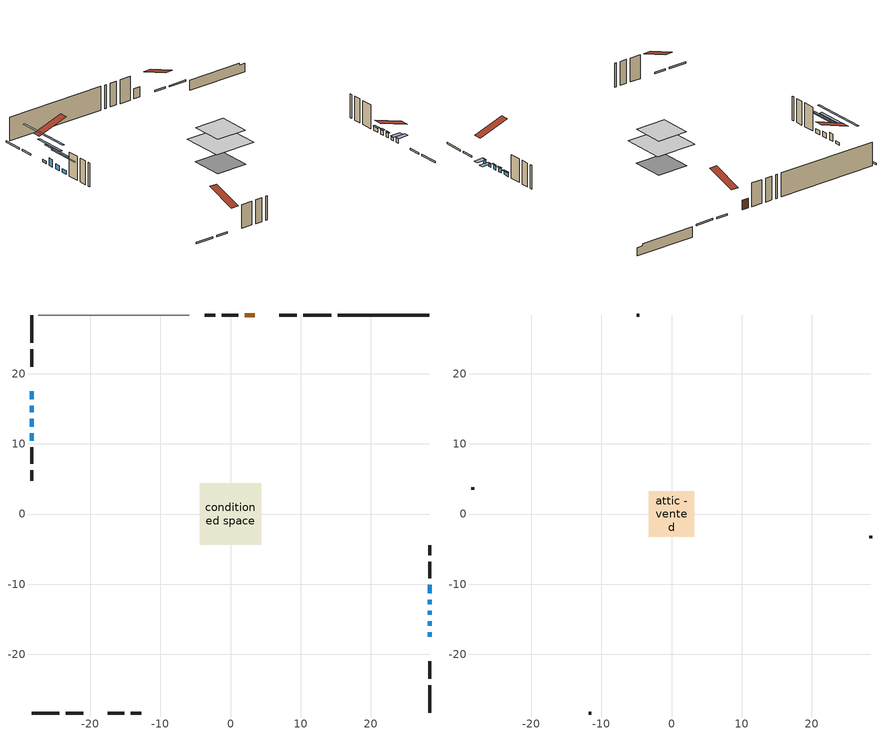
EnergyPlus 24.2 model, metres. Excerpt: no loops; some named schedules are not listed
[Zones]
conditioned space
 floor adiabatic (AdiabaticFloorConstruction): -4.41,-4.41 -4.41,4.41 4.41,4.41 4.41,-4.41 z3.05
 floor foundation (Slab1 construction): -3.33,-3.33 -3.33,3.33 3.33,3.33 3.33,-3.33 z-1.52
 wall outside (RimJoist1 construction): 14.34,28.37 10.37,28.37 / -28.37,-28.37 -24.4,-28.37 / -28.37,28.37 -28.37,24.4 / 28.37,-28.37 28.37,-24.4 z0.61:0.91
 wall outside (RimJoist2 construction): 9.44,28.37 6.98,28.37 / -23.47,-28.37 -21.01,-28.37 / -28.37,23.47 -28.37,21.01 / 28.37,-23.47 28.37,-21.01 z0.61:0.91
 wall outside (AdiabaticWallConstruction 1): 3.44,28.37 2.02,28.37 z0.61:2.64
 wall outside (AdiabaticWallConstruction): 28.37,-17.47 28.37,-16.86 / 28.37,-14.4 28.37,-13.78 / 28.37,-12.86 28.37,-12.24 z0.61:1.53; -28.37,17.47 -28.37,16.35 z0.61:1.12; -28.37,15.43 -28.37,14.51 z0.61:2.14; 28.37,-15.94 28.37,-15.32 z0.61:1.22; -28.37,13.58 -28.37,12.46 z0.61:1.63; 28.37,-11.32 28.37,-10.1 / -28.37,11.53 -28.37,10.41 z0.61:1.37
 wall outside (Wall1 construction): 1.09,28.37 -1.24,28.37 / -17.47,-28.37 -15.15,-28.37 / -28.37,9.48 -28.37,7.16 / 28.37,-9.17 28.37,-6.84 z0.61:5.49
 wall outside (Wall2 construction): -2.16,28.37 -3.66,28.37 / -14.22,-28.37 -12.72,-28.37 / -28.37,6.23 -28.37,4.74 / 28.37,-5.91 28.37,-4.42 z0.61:5.49
 wall foundation (FoundationWall1 construction): 15.27,28.37,-1.52 15.27,28.37,0.61 27.06,28.37,0.61 27.06,28.37,0.18 28.37,28.37,0.18 28.37,28.37,-1.52
 wall adiabatic (Wall4 construction): -5.88,28.37 -27.44,28.37 z0.61:5.49
 window (WindowConstruction 6): 28.37,-17.47 28.37,-16.86 z0.61:1.52
 window (WindowConstruction 8): -28.37,17.47 -28.37,16.35 z0.61:1.12
 window (WindowConstruction 7): -28.37,15.42 -28.37,14.51 z0.61:2.13
 window (WindowConstruction): 28.37,-15.93 28.37,-15.32 z0.61:1.22
 window (WindowConstruction 1): -28.37,13.58 -28.37,12.46 z0.61:1.62
 window (WindowConstruction 2): 28.37,-14.39 28.37,-13.79 z0.61:1.52
 window (WindowConstruction 3): 28.37,-12.86 28.37,-12.25 z0.61:1.52
 window (WindowConstruction 4): 28.37,-11.32 28.37,-10.1 z0.61:1.37
 window (WindowConstruction 5): -28.37,11.53 -28.37,10.41 z0.61:1.37
 door (Door): 3.44,28.37 2.02,28.37 z0.61:2.64
 ceiling adiabatic (AdiabaticFloorConstruction): 4.41,-4.41 4.41,4.41 -4.41,4.41 -4.41,-4.41 z3.05
attic - vented
 floor to conditioned space (Floor1 construction Reversed): -3.28,-3.28 -3.28,3.28 3.28,3.28 3.28,-3.28 z5.49
 wall outside (Wall3 construction): -4.59,28.37 -4.95,28.37 / -11.8,-28.37 -11.43,-28.37 / -28.37,3.81 -28.37,3.44 / 28.37,-3.49 28.37,-3.13 z0.61:5.49
 roof outside (Roof1 construction): 4.37,28.37,5.49 4.37,21.98,7.62 6.05,21.98,7.62 6.05,28.37,5.49; -18.4,-28.37,5.49 -18.4,-21.98,7.62 -20.08,-21.98,7.62 -20.08,-28.37,5.49; -28.37,18.4,5.49 -21.98,18.4,7.62 -21.98,20.08,7.62 -28.37,20.08,5.49; 28.37,-18.4,5.49 21.98,-18.4,7.62 21.98,-20.08,7.62 28.37,-20.08,5.49
shading: 28.37,-16.71 28.37,-17.62 30.5,-17.62 30.5,-16.71 z1.67; -28.37,11.02 -28.37,22.8 -28.67,22.8 -28.67,11.02 z6.45; -28.37,11.61 -28.37,18.32 -28.83,18.32 -28.83,11.61 z5.03; 28.37,-15.17 28.37,-16.08 30.5,-16.08 30.5,-15.17 z1.37; -28.37,9.56 -28.37,16.48 -28.67,16.48 -28.67,9.56 z4.52; 28.37,-13.64 28.37,-14.54 28.67,-14.54 28.67,-13.64 z1.67; 28.37,-12.1 28.37,-13.01 28.67,-13.01 28.67,-12.1 z1.67; 28.37,-9.95 28.37,-11.47 28.67,-11.47 28.67,-9.95 z1.52; -28.37,7.52 -28.37,14.43 -28.67,14.43 -28.67,7.52 z4.27
[Building]
Building 1: Terrain=Suburbs
[Site:Location]
Point Petre AUT_ON: Latitude {deg}=43.83; Longitude {deg}=-77.15; Time Zone {hr}=-5; Elevation {m}=79; Keep Site Location Information=Yes
[Site:GroundTemperature:Shallow]
3.7516, 1.80644, 1.65067, 2.57374, 6.27937, 9.96774, 13.1654, 15.191, 15.363, 13.7156, 10.5995, 7.02426
[Site:WaterMainsTemperature]
Calculation Method=Schedule; Temperature Schedule=mains temperature schedule
[Material] Roughness=Rough; Thermal Absorptance=0.9
Name | Thickness {m} | Conductivity {W/m-K} | Density {kg/m3} | Specific Heat {J/kg-K} | Solar Absorptance | Visible Absorptance
asphalt or fiberglass shingles | 0.00635 | 0.162714 | 1121.4 | 1465.45 | 0.4 | 0.4
ceiling loosefill ins | 0.169333 | 0.0480833 | 16.02 | 1046.75 | 0.7 | 0.7
ceiling stud and cavity | 0.1397 | 0.134698 | 65.682 | 1177.47 | 0.7 | 0.7
concrete 4.0 in. | 0.1016 | 1.803125 | 2242.8 | 837.4 | 0.7 | 0.7
concrete 8.0 in. | 0.2032 | 1.803125 | 2242.8 | 837.4 | 0.7 | 0.7
door material | 0.04445 | 0.327969 | 512.64 | 1214.23 | 0.7 | 0.7
exterior vertical ins | 0.0454343 | 0.029427 | 32.04 | 1214.23 | 0.7 | 0.7
floor covering | 0.0127 | 0.0433444 | 54.468 | 1339.84 | 0.6 | 0.6
floor rigid ins; wall rigid ins | 0.512978 | 0.029427 | 32.04 | 1214.23 | 0.7 | 0.7
floor stud and cavity | 0.1397 | 1.75129 | 37.0049 | 1207.88 | 0.7 | 0.7
furniture material conditioned space 1 | 0.1524 | 0.115458 | 640.8 | 1214.23 | 0.6 | 0.6
gypsum board | 0.0127 | 0.160291 | 801 | 837.4 | 0.6 | 0.6
gypsum board 1 | 0.0127 | 0.160291 | 801 | 837.4 | 0.7 | 0.7
osb sheathing 0.5 in. | 0.0127 | 0.115458 | 512.64 | 1214.23 | 0.7 | 0.7
osb sheathing 0.5 in. 1 | 0.0127 | 0.115458 | 512.64 | 1214.23 | 0.4 | 0.4
osb sheathing 0.75 in. | 0.01905 | 0.115458 | 512.64 | 1214.23 | 0.7 | 0.7
osb sheathing 2.0 in. | 0.0508 | 0.115458 | 512.64 | 1214.23 | 0.7 | 0.7
rim joist stud and cavity | 0.0508 | 0.0452492 | 125.044 | 1163.47 | 0.6 | 0.6
rim joist stud and cavity 1 | 0.0508 | 0.028296 | 125.044 | 1163.47 | 0.6 | 0.6
wall stud and cavity | 0.1397 | 0.089851 | 139.0536 | 1170.24 | 0.7 | 0.7
wall stud and cavity 1 | 0.1397 | 0.0916148 | 139.0536 | 1170.24 | 0.7 | 0.7
wall stud and cavity 2 | 0.0889 | 6.9971 | 50.32683 | 1063.81 | 0.6 | 0.6
wall stud and cavity 3 | 0.1397 | 0.0813272 | 139.0536 | 1170.24 | 0.7 | 0.7
wall stud and cavity 4 | 0.0889 | 0.380278 | 52.3479 | 1209.89 | 0.7 | 0.7
wall stud and cavity 5 | 0.0889 | 0.391764 | 83.0341 | 1211.67 | 0.7 | 0.7
wood siding | 0.0254 | 0.102417 | 544.68 | 1172.36 | 0.4 | 0.4
wood siding 1 | 0.00254 | 0.102417 | 544.68 | 1172.36 | 0.4 | 0.4
wood siding 2; wood siding 3; wood siding 4 | 0.0254 | 0.102417 | 544.68 | 1172.36 | 0.7 | 0.7
[WindowMaterial:SimpleGlazingSystem]
Name | U-Factor {W/m2-K} | Solar Heat Gain Coefficient
WindowMaterial | 2.257005 | 0.27
WindowMaterial 1 | 2.05714 | 0.36
WindowMaterial 2 | 2.09575 | 0.34
WindowMaterial 3 | 2.16445 | 0.31
WindowMaterial 4 | 2.08042 | 0.35
WindowMaterial 5 | 2.09405 | 0.34
WindowMaterial 6 | 4.20853 | 0.66
WindowMaterial 7 | 4.284051 | 0.65
WindowMaterial 8 | 5.05285 | 0.67
[Construction]
AdiabaticFloorConstruction: floor stud and cavity, floor rigid ins, osb sheathing 0.75 in., floor covering
AdiabaticWallConstruction: wood siding 3, wall rigid ins, wall stud and cavity 4, gypsum board
AdiabaticWallConstruction 1: wood siding 4, wall rigid ins, wall stud and cavity 4, gypsum board
Door: door material
Floor1 construction Reversed: gypsum board, ceiling stud and cavity, ceiling loosefill ins
FoundationWall1 construction: concrete 8.0 in., gypsum board 1
furniture construction conditioned space 1: furniture material conditioned space 1
PartitionWallConstruction: gypsum board, wall stud and cavity 5, gypsum board
RimJoist1 construction: wood siding 2, osb sheathing 2.0 in., rim joist stud and cavity
RimJoist2 construction: wood siding 2, osb sheathing 2.0 in., rim joist stud and cavity 1
Roof1 construction: asphalt or fiberglass shingles
Slab1 construction: concrete 4.0 in.
Wall1 construction: wood siding, osb sheathing 0.5 in., wall stud and cavity, gypsum board
Wall2 construction: wood siding, osb sheathing 0.5 in., wall stud and cavity 1, gypsum board
Wall3 construction: wood siding 1, wall stud and cavity 2
Wall4 construction: osb sheathing 0.5 in. 1, wall stud and cavity 3, gypsum board
WindowConstruction: WindowMaterial
WindowConstruction 1: WindowMaterial 1
WindowConstruction 2: WindowMaterial 2
WindowConstruction 3: WindowMaterial 3
WindowConstruction 4: WindowMaterial 4
WindowConstruction 5: WindowMaterial 5
WindowConstruction 6: WindowMaterial 6
WindowConstruction 7: WindowMaterial 7
WindowConstruction 8: WindowMaterial 8
[Zone] Multiplier=1; Part of Total Floor Area=Yes
Name | Volume {m3}
attic - vented | 14.8663
conditioned space | 303.2
[Space]
Name | Zone | Volume {m3}
attic - vented 1 | attic - vented | 14.8663
conditioned space 1 | conditioned space | 303.2
[ZoneInfiltration:EffectiveLeakageArea]
infil attic - vented 1: Zone or Space=attic - vented 1; Schedule=Always On Discrete; Effective Air Leakage Area {cm2}=1564; Stack Coefficient=0.000487187; Wind Coefficient=1.49131e-05
[ZoneMixing]
whole house fan mix: Zone or Space=attic - vented; Schedule=Always On Continuous; Design Flow Rate Calculation Method=Flow/Zone; Design Flow Rate {m3/s}=0; Source Zone or Space=conditioned space
[SurfaceProperty:ExposedFoundationPerimeter]
Slab1: Exposed Perimeter Calculation Method=TotalExposedPerimeter; Total Exposed Perimeter {m}=13.106
[InternalMass] Zone or ZoneList=conditioned space; Space or SpaceList=conditioned space 1
Name | Construction | Surface Area {m2}
furniture mass conditioned space 1 | furniture construction conditioned space 1 | 48.8439
partition wall mass | PartitionWallConstruction | 122.11
[Lights]
interior lighting: Zone or ZoneList or Space or SpaceList=conditioned space 1; Schedule=interior lighting schedule; Design Level Calculation Method=LightingLevel; Lighting Level {W}=343.2; Return Air Fraction=0; Fraction Radiant=0.6; Fraction Visible=0.2; Fraction Replaceable=1
[People]
occupants: Zone or ZoneList or Space or SpaceList=conditioned space 1; Number of People Schedule=occupants schedule; Number of People Calculation Method=People; Number of People=3; Fraction Radiant=0.314171; Sensible Heat Fraction=0.56303; Activity Level Schedule=occupants activity schedule; Carbon Dioxide Generation Rate {m3/s-W}=0; Enable ASHRAE 55 Comfort Warnings=No; Mean Radiant Temperature Calculation Type=EnclosureAveraged
[ElectricEquipment] Zone or ZoneList or Space or SpaceList=conditioned space 1; Design Level Calculation Method=EquipmentLevel
Name | Schedule | Design Level {W} | Fraction Latent | Fraction Radiant | Fraction Lost
clothes dryer | clothes dryer schedule | 140.772 | 0.015 | 0.081 | 0.85
clothes washer | clothes washer schedule | 32.1985 | 0.03 | 0.162 | 0.7
cooking range | cooking range schedule | 208.969 | 0.08 | 0.432 | 0.2
dishwasher | dishwasher schedule | 66.8632 | 0.3 | 0.18 | 0.4
fridge | fridge schedule | 72.9452 | 0 | 0.6 | 0
mech vent bath fan 0 | mech vent bath fan 0 schedule | 50.2 | 0 | 0 | 1
mech vent house fan | mech vent house fan schedule | 0 | 0 | 0 | 1
mech vent house fan cfis | mech vent house fan cfis schedule | 0 | 0 | 0 | 0
misc plug loads | misc plug loads schedule | 494.7 | 0.045 | 0.513 | 0.1
whole house fan | Always On Discrete | 0 | 0 | 0 | 1
[OtherEquipment] Zone or ZoneList or Space or SpaceList=conditioned space 1; Design Level Calculation Method=EquipmentLevel
Name | Fuel Type | Schedule | Design Level {W} | Fraction Latent | Fraction Radiant | Fraction Lost
clothes dryer 1 | Electricity | clothes dryer schedule | 0 | 0.015 | 0.081 | 0.85
cooking range 1 | Electricity | cooking range schedule | 0 | 0.08 | 0.432 | 0.2
general water use latent | None | general water use schedule | 59.3978 | 1 | 0 | 0
general water use sensible | None | general water use schedule | -58.539 | 0 | 0.6 | 0
mech vent house fan latent load | None | Always On Discrete | 0 | 1 | 0 | 0
mech vent house fan sensible load | None | Always On Discrete | 0 | 0 | 0 | 0
water heater energy adjustment1 | NaturalGas | Always On Discrete | 0.01 | 0 | 0 | 1
[ZoneInfiltration:DesignFlowRate] Zone or ZoneList or Space or SpaceList=conditioned space 1; Schedule=Always On Discrete; Design Flow Rate Calculation Method=Flow/Zone; Design Flow Rate {m3/s}=0
infil flow; natural vent flow; whole house fan flow
[AvailabilityManager:Scheduled]
furnace airloop Availability Manager: Schedule=Always On Discrete
[Foundation:Kiva]
Foundation Kiva 1: Initial Indoor Air Temperature {C}=18; Wall Height Above Grade {m}=0.609996; Wall Depth Below Slab {m}=0.2032; Custom Block Material Name 1=exterior vertical ins; Custom Block Depth 1 {m}=2.13; Custom Block X Position 1 {m}=0.2159; Custom Block Z Position 1 {m}=0
[Foundation:Kiva:Settings]
Soil Conductivity {W/m-K}=0.849921; Soil Density {kg/m3}=1842.3; Soil Specific Heat {J/kg-K}=418.7; Ground Solar Absorptivity=0.9; Ground Thermal Absorptivity=0.9; Ground Surface Roughness {m}=0.03; Far-Field Width {m}=40; Deep-Ground Boundary Condition=ZeroFlux; Deep-Ground Depth {m}=40; Minimum Cell Dimension {m}=0.2; Maximum Cell Growth Coefficient=3; Simulation Timestep=Timestep
[Exterior:Lights]
exterior lighting: Schedule=exterior lighting schedule; Design Level {W}=75.6
[EnergyManagementSystem:GlobalVariable]
furnace_airloop_Fan_RTF
infil_program_Qfan
infil_program_Qinf
natural_vent_program_Qnv
natural_vent_program_Qwhf
[EnergyManagementSystem:Sensor]
Name | Output:Variable or Output:Meter Index Key | Output:Variable or Output:Meter
airflow_gain | infil flow | Infiltration Sensible Heat Gain Energy
airflow_gain_1 | natural vent flow | Infiltration Sensible Heat Gain Energy
airflow_gain_2 | whole house fan flow | Infiltration Sensible Heat Gain Energy
airflow_loss | infil flow | Infiltration Sensible Heat Loss Energy
airflow_loss_1 | natural vent flow | Infiltration Sensible Heat Loss Energy
airflow_loss_2 | whole house fan flow | Infiltration Sensible Heat Loss Energy
clg_load_cond |  | Cooling:EnergyTransfer:Zone:CONDITIONED SPACE
clg_sp_s; clg_sp_s_1 | cooling setpoint | Schedule Value
clothes_dryer_exhaust_0_sch_s | clothes dryer exhaust 0 schedule | Schedule Value
cool_season | cooling season schedule | Schedule Value
htg_load_cond |  | Heating:EnergyTransfer:Zone:CONDITIONED SPACE
htg_sp_s; htg_sp_s_1 | heating setpoint | Schedule Value
ig_ee_conv | clothes dryer | Electric Equipment Convective Heating Energy
ig_ee_conv_2 | cooking range | Electric Equipment Convective Heating Energy
ig_ee_conv_4 | fridge | Electric Equipment Convective Heating Energy
ig_ee_conv_5 | misc plug loads | Electric Equipment Convective Heating Energy
ig_ee_conv_6 | whole house fan | Electric Equipment Convective Heating Energy
ig_ee_rad | clothes dryer | Electric Equipment Radiant Heating Energy
ig_ee_rad_2 | cooking range | Electric Equipment Radiant Heating Energy
ig_ee_rad_4 | fridge | Electric Equipment Radiant Heating Energy
ig_ee_rad_5 | misc plug loads | Electric Equipment Radiant Heating Energy
ig_ee_rad_6 | whole house fan | Electric Equipment Radiant Heating Energy
ig_lgt_conv | interior lighting | Lights Convective Heating Energy
ig_lgt_rad | interior lighting | Lights Radiant Heating Energy
ig_lgt_vis | interior lighting | Lights Visible Radiation Heating Energy
ig_oe_conv | clothes dryer 1 | Other Equipment Convective Heating Energy
ig_oe_conv_1 | cooking range 1 | Other Equipment Convective Heating Energy
ig_oe_conv_2 | general water use latent | Other Equipment Convective Heating Energy
ig_oe_conv_3 | general water use sensible | Other Equipment Convective Heating Energy
ig_oe_conv_4 | water heater energy adjustment1 | Other Equipment Convective Heating Energy
ig_oe_rad | clothes dryer 1 | Other Equipment Radiant Heating Energy
ig_oe_rad_1 | cooking range 1 | Other Equipment Radiant Heating Energy
ig_oe_rad_2 | general water use latent | Other Equipment Radiant Heating Energy
ig_oe_rad_3 | general water use sensible | Other Equipment Radiant Heating Energy
ig_oe_rad_4 | water heater energy adjustment1 | Other Equipment Radiant Heating Energy
ig_ppl_conv | occupants | People Convective Heating Energy
ig_ppl_rad | occupants | People Radiant Heating Energy
im_conv | furniture mass conditioned space 1 | Surface Inside Face Convection Heat Gain Energy
im_conv_1 | partition wall mass | Surface Inside Face Convection Heat Gain Energy
im_ig | furniture mass conditioned space 1 | Surface Inside Face Internal Gains Radiation Heat Gain Energy
im_ig_1 | partition wall mass | Surface Inside Face Internal Gains Radiation Heat Gain Energy
im_lgt | furniture mass conditioned space 1 | Surface Inside Face Lights Radiation Heat Gain Energy
im_lgt_1 | partition wall mass | Surface Inside Face Lights Radiation Heat Gain Energy
im_sol | furniture mass conditioned space 1 | Surface Inside Face Solar Radiation Heat Gain Energy
im_sol_1 | partition wall mass | Surface Inside Face Solar Radiation Heat Gain Energy
im_surf | furniture mass conditioned space 1 | Surface Inside Face Net Surface Thermal Radiation Heat Gain Energy
im_surf_1 | partition wall mass | Surface Inside Face Net Surface Thermal Radiation Heat Gain Energy
mech_vent_bath_fan_0_sch_s | mech vent bath fan 0 schedule | Schedule Value
mv_conv | mech vent bath fan 0 | Electric Equipment Convective Heating Energy
mv_conv_1 | mech vent house fan | Electric Equipment Convective Heating Energy
mv_conv_2 | mech vent house fan cfis | Electric Equipment Convective Heating Energy
mv_conv_3 | mech vent house fan latent load | Other Equipment Convective Heating Energy
mv_conv_4 | mech vent house fan sensible load | Other Equipment Convective Heating Energy
mv_rad | mech vent bath fan 0 | Electric Equipment Radiant Heating Energy
mv_rad_1 | mech vent house fan | Electric Equipment Radiant Heating Energy
mv_rad_2 | mech vent house fan cfis | Electric Equipment Radiant Heating Energy
mv_rad_3 | mech vent house fan latent load | Other Equipment Radiant Heating Energy
mv_rad_4 | mech vent house fan sensible load | Other Equipment Radiant Heating Energy
natural_vent_s | natural vent schedule | Schedule Value
out_pb_s |  | Site Outdoor Air Barometric Pressure
out_wt_s |  | Site Outdoor Air Humidity Ratio
site_vw_s |  | Site Wind Speed
ss_back_out | Window1 | Surface Window Shortwave from Zone Back Out Window Heat Transfer Rate
ss_back_out_1 | Window10 | Surface Window Shortwave from Zone Back Out Window Heat Transfer Rate
ss_back_out_2 | Window2 | Surface Window Shortwave from Zone Back Out Window Heat Transfer Rate
ss_back_out_3 | Window4 | Surface Window Shortwave from Zone Back Out Window Heat Transfer Rate
ss_back_out_4 | Window5 | Surface Window Shortwave from Zone Back Out Window Heat Transfer Rate
ss_back_out_5 | Window6 | Surface Window Shortwave from Zone Back Out Window Heat Transfer Rate
ss_back_out_6 | Window7 | Surface Window Shortwave from Zone Back Out Window Heat Transfer Rate
ss_back_out_7 | Window8 | Surface Window Shortwave from Zone Back Out Window Heat Transfer Rate
ss_back_out_8 | Window9 | Surface Window Shortwave from Zone Back Out Window Heat Transfer Rate
ss_conv | Door1 | Surface Inside Face Convection Heat Gain Energy
ss_conv_1 | Window1 | Surface Inside Face Convection Heat Gain Energy
ss_conv_2 | Window10 | Surface Inside Face Convection Heat Gain Energy
ss_conv_3 | Window2 | Surface Inside Face Convection Heat Gain Energy
ss_conv_4 | Window4 | Surface Inside Face Convection Heat Gain Energy
ss_conv_5 | Window5 | Surface Inside Face Convection Heat Gain Energy
ss_conv_6 | Window6 | Surface Inside Face Convection Heat Gain Energy
ss_conv_7 | Window7 | Surface Inside Face Convection Heat Gain Energy
ss_conv_8 | Window8 | Surface Inside Face Convection Heat Gain Energy
ss_conv_9 | Window9 | Surface Inside Face Convection Heat Gain Energy
ss_ig | Door1 | Surface Inside Face Internal Gains Radiation Heat Gain Energy
ss_ig_1 | Window1 | Surface Inside Face Internal Gains Radiation Heat Gain Energy
ss_ig_2 | Window10 | Surface Inside Face Internal Gains Radiation Heat Gain Energy
ss_ig_3 | Window2 | Surface Inside Face Internal Gains Radiation Heat Gain Energy
ss_ig_4 | Window4 | Surface Inside Face Internal Gains Radiation Heat Gain Energy
ss_ig_5 | Window5 | Surface Inside Face Internal Gains Radiation Heat Gain Energy
ss_ig_6 | Window6 | Surface Inside Face Internal Gains Radiation Heat Gain Energy
ss_ig_7 | Window7 | Surface Inside Face Internal Gains Radiation Heat Gain Energy
ss_ig_8 | Window8 | Surface Inside Face Internal Gains Radiation Heat Gain Energy
ss_ig_9 | Window9 | Surface Inside Face Internal Gains Radiation Heat Gain Energy
ss_lgt | Door1 | Surface Inside Face Lights Radiation Heat Gain Energy
ss_sol | Door1 | Surface Inside Face Solar Radiation Heat Gain Energy
ss_surf | Door1 | Surface Inside Face Net Surface Thermal Radiation Heat Gain Energy
ss_surf_1 | Window1 | Surface Inside Face Net Surface Thermal Radiation Heat Gain Energy
ss_surf_2 | Window10 | Surface Inside Face Net Surface Thermal Radiation Heat Gain Energy
ss_surf_3 | Window2 | Surface Inside Face Net Surface Thermal Radiation Heat Gain Energy
ss_surf_4 | Window4 | Surface Inside Face Net Surface Thermal Radiation Heat Gain Energy
ss_surf_5 | Window5 | Surface Inside Face Net Surface Thermal Radiation Heat Gain Energy
ss_surf_6 | Window6 | Surface Inside Face Net Surface Thermal Radiation Heat Gain Energy
ss_surf_7 | Window7 | Surface Inside Face Net Surface Thermal Radiation Heat Gain Energy
ss_surf_8 | Window8 | Surface Inside Face Net Surface Thermal Radiation Heat Gain Energy
ss_surf_9 | Window9 | Surface Inside Face Net Surface Thermal Radiation Heat Gain Energy
ss_trans_in | Window1 | Surface Window Transmitted Solar Radiation Rate
ss_trans_in_1 | Window10 | Surface Window Transmitted Solar Radiation Rate
ss_trans_in_2 | Window2 | Surface Window Transmitted Solar Radiation Rate
ss_trans_in_3 | Window4 | Surface Window Transmitted Solar Radiation Rate
ss_trans_in_4 | Window5 | Surface Window Transmitted Solar Radiation Rate
ss_trans_in_5 | Window6 | Surface Window Transmitted Solar Radiation Rate
ss_trans_in_6 | Window7 | Surface Window Transmitted Solar Radiation Rate
ss_trans_in_7 | Window8 | Surface Window Transmitted Solar Radiation Rate
ss_trans_in_8 | Window9 | Surface Window Transmitted Solar Radiation Rate
ss_trans_out | Window1 | Surface Inside Face Initial Transmitted Diffuse Transmitted Out Window Solar Radiation Rate
ss_trans_out_1 | Window10 | Surface Inside Face Initial Transmitted Diffuse Transmitted Out Window Solar Radiation Rate
ss_trans_out_2 | Window2 | Surface Inside Face Initial Transmitted Diffuse Transmitted Out Window Solar Radiation Rate
ss_trans_out_3 | Window4 | Surface Inside Face Initial Transmitted Diffuse Transmitted Out Window Solar Radiation Rate
ss_trans_out_4 | Window5 | Surface Inside Face Initial Transmitted Diffuse Transmitted Out Window Solar Radiation Rate
ss_trans_out_5 | Window6 | Surface Inside Face Initial Transmitted Diffuse Transmitted Out Window Solar Radiation Rate
ss_trans_out_6 | Window7 | Surface Inside Face Initial Transmitted Diffuse Transmitted Out Window Solar Radiation Rate
ss_trans_out_7 | Window8 | Surface Inside Face Initial Transmitted Diffuse Transmitted Out Window Solar Radiation Rate
ss_trans_out_8 | Window9 | Surface Inside Face Initial Transmitted Diffuse Transmitted Out Window Solar Radiation Rate
s_conv | Floor1 | Surface Inside Face Convection Heat Gain Energy
s_conv_1 | FoundationWall1 | Surface Inside Face Convection Heat Gain Energy
s_conv_10 | RimJoist2:270 | Surface Inside Face Convection Heat Gain Energy
s_conv_11 | RimJoist2:90 | Surface Inside Face Convection Heat Gain Energy
s_conv_12 | Slab1 | Surface Inside Face Convection Heat Gain Energy
s_conv_13 | Wall1:0 | Surface Inside Face Convection Heat Gain Energy
s_conv_14 | Wall1:180 | Surface Inside Face Convection Heat Gain Energy
s_conv_15 | Wall1:270 | Surface Inside Face Convection Heat Gain Energy
s_conv_16 | Wall1:90 | Surface Inside Face Convection Heat Gain Energy
s_conv_17 | Wall2:0 | Surface Inside Face Convection Heat Gain Energy
s_conv_18 | Wall2:180 | Surface Inside Face Convection Heat Gain Energy
s_conv_19 | Wall2:270 | Surface Inside Face Convection Heat Gain Energy
s_conv_2 | inferred conditioned ceiling | Surface Inside Face Convection Heat Gain Energy
s_conv_20 | Wall2:90 | Surface Inside Face Convection Heat Gain Energy
s_conv_21 | Wall4 | Surface Inside Face Convection Heat Gain Energy
s_conv_3 | inferred conditioned floor | Surface Inside Face Convection Heat Gain Energy
s_conv_4 | RimJoist1:0 | Surface Inside Face Convection Heat Gain Energy
s_conv_5 | RimJoist1:180 | Surface Inside Face Convection Heat Gain Energy
s_conv_6 | RimJoist1:270 | Surface Inside Face Convection Heat Gain Energy
s_conv_7 | RimJoist1:90 | Surface Inside Face Convection Heat Gain Energy
s_conv_8 | RimJoist2:0 | Surface Inside Face Convection Heat Gain Energy
s_conv_9 | RimJoist2:180 | Surface Inside Face Convection Heat Gain Energy
s_ig | Floor1 | Surface Inside Face Internal Gains Radiation Heat Gain Energy
s_ig_1 | FoundationWall1 | Surface Inside Face Internal Gains Radiation Heat Gain Energy
s_ig_10 | RimJoist2:270 | Surface Inside Face Internal Gains Radiation Heat Gain Energy
s_ig_11 | RimJoist2:90 | Surface Inside Face Internal Gains Radiation Heat Gain Energy
s_ig_12 | Slab1 | Surface Inside Face Internal Gains Radiation Heat Gain Energy
